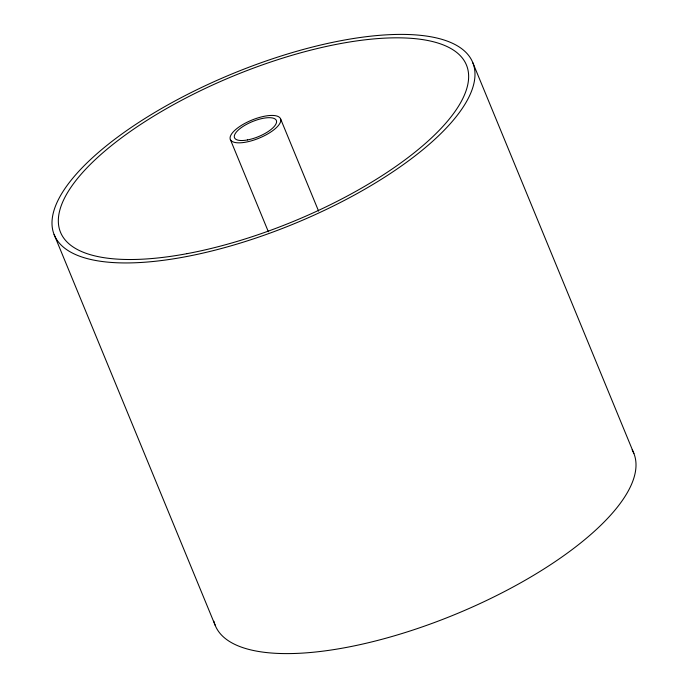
<?xml version="1.0" encoding="UTF-8"?>
<svg xmlns="http://www.w3.org/2000/svg" width="688" height="688" viewBox="0 0 688 688"><rect width="100%" height="100%" fill="white"/><g stroke="black" fill="none" stroke-linecap="round" stroke-linejoin="round"><path stroke-width="1.03" d="M472.88 62.849A226.3 81.098 -22.4 0 1 184.565 256.925A226.3 81.098 -22.4 0 1 133.025 126.239A226.3 81.098 -22.4 0 1 472.88 62.849L633.897 453.504M280.558 118.818A27.159 9.735 -22.4 0 1 246.029 142.115A27.159 9.735 -22.4 0 1 239.734 126.48A27.159 9.735 -22.4 0 1 280.558 118.818L318.604 211.121M230.325 139.458L268.372 231.77M54.103 234.496L215.12 625.151M632.143 449.823A226.3 81.098 -22.4 0 1 454.269 614.78A226.3 81.098 -22.4 0 1 213.891 621.255M186.938 253.674A219.515 78.664 -22.4 0 0 466.602 65.42A219.515 78.664 -22.4 0 0 136.938 126.91A219.515 78.664 -22.4 0 0 186.938 253.674M247.585 139.922A22.627 8.11 -22.4 0 0 276.361 120.503A22.627 8.11 -22.4 0 0 242.339 126.893A22.627 8.11 -22.4 0 0 247.585 139.922"/></g></svg>
